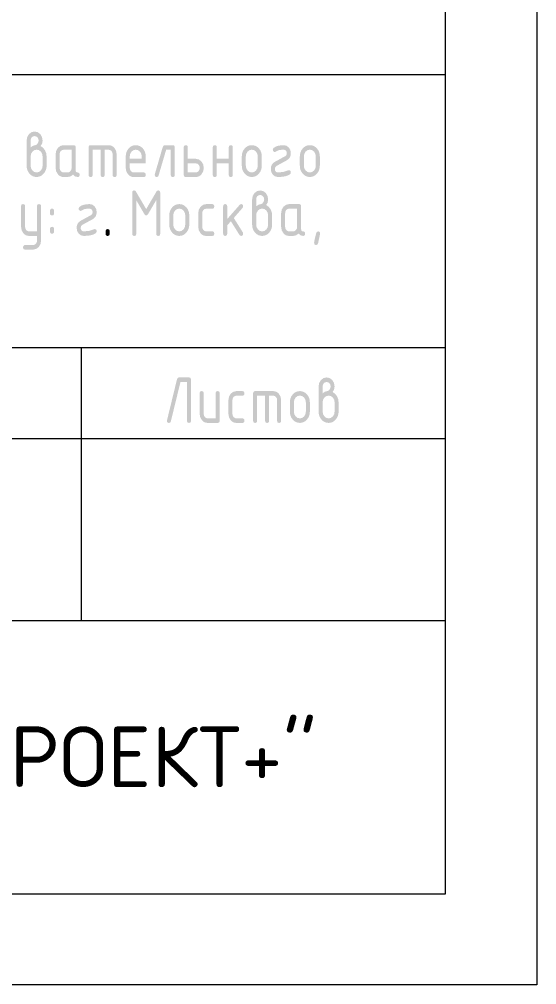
# Model space of a CAD drawing. Header units: millimetres. Extents: x -546 to 1681, y -650 to 1730.
# Drawn here: x 1160.7 to 1189.1, y 0 to 53 of the extents above; entities that cross this region are included whole.
import ezdxf

# ---------------------------------------------------------------- set-up
doc = ezdxf.new("R2010")
doc.units = ezdxf.units.MM

msp = doc.modelspace()

# ---------------------------------------------------------------- hatches: boundary and pattern name
h = msp.add_hatch(color=7)
h.paths.add_polyline_path([(1161.357, 45.959), (1161.49, 46.051), (1161.612, 46.082), (1161.678, 46.104), (1161.737, 46.169), (1161.781, 46.251), (1161.796, 46.333), (1161.78, 46.43), (1161.731, 46.511), (1161.66, 46.564), (1161.575, 46.581), (1161.49, 46.563), (1161.418, 46.511), (1161.372, 46.43), (1161.357, 46.333)])
h.paths.add_polyline_path([(1161.903, 46.033), (1162.039, 45.938), (1162.145, 45.802), (1162.211, 45.638), (1162.234, 45.46), (1162.234, 44.957), (1162.224, 44.833), (1162.193, 44.717), (1162.142, 44.612), (1162.071, 44.517), (1161.988, 44.437), (1161.895, 44.38), (1161.794, 44.347), (1161.685, 44.335), (1161.574, 44.347), (1161.473, 44.38), (1161.38, 44.437), (1161.295, 44.517), (1161.225, 44.613), (1161.175, 44.719), (1161.146, 44.833), (1161.136, 44.957), (1161.136, 46.333), (1161.168, 46.527), (1161.265, 46.689), (1161.406, 46.796), (1161.575, 46.832), (1161.745, 46.796), (1161.888, 46.686), (1161.982, 46.527), (1162.013, 46.333), (1161.986, 46.163)])
h.paths.add_polyline_path([(1162.013, 44.96), (1162.013, 45.46), (1161.99, 45.603), (1161.919, 45.726), (1161.812, 45.807), (1161.685, 45.834), (1161.558, 45.807), (1161.452, 45.726), (1161.38, 45.603), (1161.357, 45.46), (1161.357, 44.96), (1161.38, 44.815), (1161.452, 44.695), (1161.558, 44.612), (1161.685, 44.583), (1161.812, 44.612), (1161.919, 44.695), (1161.99, 44.816)])
h = msp.add_hatch(color=7)
h.paths.add_polyline_path([(1163.604, 45.83), (1163.166, 45.83), (1163.081, 45.812), (1163.009, 45.76), (1162.963, 45.679), (1162.948, 45.582), (1162.948, 44.835), (1162.964, 44.739), (1163.012, 44.657), (1163.084, 44.602), (1163.166, 44.583), (1163.387, 44.583), (1163.47, 44.602), (1163.54, 44.657), (1163.588, 44.738), (1163.604, 44.835)])
h.paths.add_polyline_path([(1164.043, 44.458), (1164.036, 44.403), (1164.016, 44.365), (1163.982, 44.343), (1163.936, 44.335), (1163.795, 44.367), (1163.684, 44.464), (1163.548, 44.367), (1163.387, 44.335), (1163.166, 44.335), (1163.077, 44.344), (1162.996, 44.37), (1162.922, 44.415), (1162.856, 44.479), (1162.759, 44.64), (1162.727, 44.835), (1162.727, 45.582), (1162.759, 45.776), (1162.856, 45.938), (1162.996, 46.045), (1163.166, 46.082), (1163.715, 46.082), (1163.763, 46.074), (1163.798, 46.051), (1163.818, 46.012), (1163.825, 45.959), (1163.825, 44.709), (1163.832, 44.654), (1163.853, 44.615), (1163.887, 44.591), (1163.936, 44.583), (1163.982, 44.576), (1164.016, 44.552), (1164.036, 44.513)])
h = msp.add_hatch(color=7)
h.dxf.hatch_style = 2
h.paths.add_polyline_path([(1164.649, 46.082), (1165.636, 46.082), (1165.725, 46.073), (1165.805, 46.045), (1165.879, 46), (1165.946, 45.938), (1166.043, 45.776), (1166.075, 45.582), (1166.075, 44.458), (1166.068, 44.403), (1166.047, 44.365), (1166.013, 44.343), (1165.965, 44.335), (1165.916, 44.343), (1165.882, 44.365), (1165.861, 44.403), (1165.854, 44.458), (1165.854, 45.582), (1165.839, 45.679), (1165.793, 45.76), (1165.722, 45.814), (1165.636, 45.83), (1165.416, 45.83), (1165.416, 44.458), (1165.409, 44.403), (1165.388, 44.365), (1165.353, 44.343), (1165.305, 44.335), (1165.259, 44.343), (1165.225, 44.365), (1165.205, 44.403), (1165.198, 44.458), (1165.198, 45.83), (1164.759, 45.83), (1164.759, 44.458), (1164.752, 44.403), (1164.731, 44.365), (1164.697, 44.343), (1164.649, 44.335), (1164.6, 44.343), (1164.566, 44.365), (1164.545, 44.403), (1164.538, 44.458), (1164.538, 45.959), (1164.545, 46.012), (1164.566, 46.051), (1164.6, 46.074)])
h = msp.add_hatch(color=7)
h.paths.add_polyline_path([(1167.121, 45.834), (1166.995, 45.807), (1166.888, 45.726), (1166.816, 45.604), (1166.793, 45.46), (1166.793, 45.334), (1167.45, 45.334), (1167.45, 45.46), (1167.427, 45.604), (1167.355, 45.726), (1167.248, 45.807)])
h.paths.add_polyline_path([(1166.793, 45.083), (1166.793, 44.835), (1166.809, 44.739), (1166.858, 44.657), (1166.929, 44.602), (1167.011, 44.583), (1167.56, 44.583), (1167.608, 44.576), (1167.643, 44.552), (1167.663, 44.513), (1167.67, 44.458), (1167.663, 44.403), (1167.643, 44.365), (1167.608, 44.343), (1167.56, 44.335), (1167.011, 44.335), (1166.922, 44.344), (1166.841, 44.37), (1166.767, 44.415), (1166.701, 44.479), (1166.604, 44.64), (1166.572, 44.835), (1166.572, 45.457), (1166.582, 45.582), (1166.612, 45.698), (1166.661, 45.804), (1166.732, 45.9), (1166.816, 45.98), (1166.909, 46.037), (1167.011, 46.07), (1167.121, 46.082), (1167.232, 46.07), (1167.333, 46.037), (1167.426, 45.981), (1167.511, 45.904), (1167.581, 45.807), (1167.631, 45.701), (1167.66, 45.586), (1167.67, 45.46), (1167.67, 45.083)])
h = msp.add_hatch(color=7)
h.dxf.hatch_style = 2
h.paths.add_polyline_path([(1168.712, 46.082), (1169.151, 46.082), (1169.199, 46.074), (1169.234, 46.051), (1169.254, 46.012), (1169.261, 45.959), (1169.261, 44.458), (1169.254, 44.403), (1169.234, 44.365), (1169.199, 44.343), (1169.151, 44.335), (1169.103, 44.343), (1169.068, 44.365), (1169.048, 44.403), (1169.041, 44.458), (1169.041, 45.83), (1168.789, 45.83), (1168.375, 44.419), (1168.338, 44.356), (1168.274, 44.335), (1168.226, 44.343), (1168.191, 44.367), (1168.17, 44.406), (1168.163, 44.461), (1168.17, 44.5), (1168.602, 45.98), (1168.646, 46.057)])
h = msp.add_hatch(color=7)
h.paths.add_polyline_path([(1170.852, 44.835), (1170.82, 44.641), (1170.724, 44.479), (1170.658, 44.415), (1170.584, 44.37), (1170.503, 44.344), (1170.414, 44.335), (1169.865, 44.335), (1169.817, 44.343), (1169.782, 44.365), (1169.761, 44.403), (1169.754, 44.458), (1169.754, 45.959), (1169.761, 46.012), (1169.782, 46.051), (1169.817, 46.074), (1169.865, 46.082), (1169.913, 46.074), (1169.948, 46.051), (1169.969, 46.012), (1169.975, 45.959), (1169.975, 45.334), (1170.414, 45.334), (1170.584, 45.297), (1170.724, 45.188), (1170.82, 45.028)])
h.paths.add_polyline_path([(1170.632, 44.835), (1170.616, 44.932), (1170.57, 45.013), (1170.499, 45.065), (1170.414, 45.083), (1169.975, 45.083), (1169.975, 44.583), (1170.414, 44.583), (1170.498, 44.602), (1170.567, 44.657), (1170.616, 44.738)])
h = msp.add_hatch(color=7)
h.dxf.hatch_style = 2
h.paths.add_polyline_path([(1171.567, 45.083), (1171.567, 44.458), (1171.56, 44.403), (1171.539, 44.365), (1171.504, 44.343), (1171.456, 44.335), (1171.408, 44.343), (1171.373, 44.365), (1171.352, 44.403), (1171.345, 44.458), (1171.345, 45.959), (1171.352, 46.012), (1171.373, 46.051), (1171.408, 46.074), (1171.456, 46.082), (1171.504, 46.074), (1171.539, 46.051), (1171.56, 46.012), (1171.567, 45.959), (1171.567, 45.334), (1172.223, 45.334), (1172.223, 45.959), (1172.23, 46.012), (1172.251, 46.051), (1172.285, 46.074), (1172.333, 46.082), (1172.382, 46.074), (1172.416, 46.051), (1172.437, 46.012), (1172.444, 45.959), (1172.444, 44.458), (1172.437, 44.403), (1172.416, 44.365), (1172.382, 44.343), (1172.333, 44.335), (1172.285, 44.343), (1172.251, 44.365), (1172.23, 44.403), (1172.223, 44.458), (1172.223, 45.083)])
h = msp.add_hatch(color=7)
h.paths.add_polyline_path([(1172.937, 44.957), (1172.937, 45.457), (1172.946, 45.582), (1172.976, 45.698), (1173.026, 45.804), (1173.096, 45.9), (1173.181, 45.98), (1173.274, 46.037), (1173.375, 46.07), (1173.486, 46.082), (1173.596, 46.07), (1173.698, 46.037), (1173.791, 45.981), (1173.875, 45.904), (1173.946, 45.807), (1173.995, 45.701), (1174.025, 45.584), (1174.035, 45.457), (1174.035, 44.957), (1174.024, 44.833), (1173.994, 44.719), (1173.943, 44.613), (1173.872, 44.517), (1173.789, 44.437), (1173.696, 44.38), (1173.595, 44.347), (1173.486, 44.335), (1173.375, 44.347), (1173.274, 44.38), (1173.181, 44.437), (1173.096, 44.517), (1173.026, 44.613), (1172.976, 44.719), (1172.946, 44.833)])
h.paths.add_polyline_path([(1173.814, 44.96), (1173.814, 45.46), (1173.791, 45.603), (1173.719, 45.726), (1173.613, 45.807), (1173.486, 45.834), (1173.359, 45.807), (1173.252, 45.726), (1173.181, 45.603), (1173.158, 45.46), (1173.158, 44.96), (1173.181, 44.815), (1173.252, 44.695), (1173.359, 44.612), (1173.486, 44.583), (1173.613, 44.612), (1173.719, 44.695), (1173.791, 44.816)])
h = msp.add_hatch(color=7)
h.dxf.hatch_style = 2
h.paths.add_polyline_path([(1175.515, 44.709), (1175.564, 44.701), (1175.598, 44.678), (1175.619, 44.638), (1175.626, 44.583), (1175.61, 44.521), (1175.565, 44.472), (1175.444, 44.412), (1175.295, 44.369), (1175.118, 44.344), (1174.911, 44.335), (1174.764, 44.367), (1174.641, 44.461), (1174.556, 44.602), (1174.528, 44.772), (1174.542, 44.899), (1174.583, 45.007), (1174.652, 45.097), (1174.749, 45.167), (1175.316, 45.478), (1175.383, 45.544), (1175.405, 45.645), (1175.394, 45.717), (1175.359, 45.778), (1175.304, 45.817), (1175.243, 45.83), (1175.079, 45.825), (1174.964, 45.805), (1174.885, 45.774), (1174.798, 45.722), (1174.749, 45.708), (1174.707, 45.716), (1174.672, 45.743), (1174.646, 45.785), (1174.638, 45.83), (1174.653, 45.893), (1174.696, 45.942), (1174.803, 46.004), (1174.929, 46.047), (1175.076, 46.073), (1175.243, 46.082), (1175.389, 46.05), (1175.513, 45.956), (1175.598, 45.814), (1175.626, 45.645), (1175.612, 45.518), (1175.571, 45.41), (1175.502, 45.321), (1175.405, 45.25), (1174.841, 44.943), (1174.772, 44.875), (1174.749, 44.772), (1174.76, 44.7), (1174.794, 44.639), (1174.848, 44.598), (1174.911, 44.583), (1175.213, 44.612), (1175.472, 44.699)])
h = msp.add_hatch(color=7)
h.paths.add_polyline_path([(1176.119, 44.957), (1176.119, 45.457), (1176.129, 45.582), (1176.158, 45.698), (1176.208, 45.804), (1176.278, 45.9), (1176.363, 45.98), (1176.456, 46.037), (1176.557, 46.07), (1176.668, 46.082), (1176.778, 46.07), (1176.88, 46.037), (1176.973, 45.981), (1177.057, 45.904), (1177.128, 45.807), (1177.177, 45.701), (1177.207, 45.584), (1177.217, 45.457), (1177.217, 44.957), (1177.206, 44.833), (1177.176, 44.719), (1177.125, 44.613), (1177.054, 44.517), (1176.971, 44.437), (1176.878, 44.38), (1176.777, 44.347), (1176.668, 44.335), (1176.557, 44.347), (1176.456, 44.38), (1176.363, 44.437), (1176.278, 44.517), (1176.208, 44.613), (1176.158, 44.719), (1176.129, 44.833)])
h.paths.add_polyline_path([(1176.996, 44.96), (1176.996, 45.46), (1176.973, 45.603), (1176.901, 45.726), (1176.795, 45.807), (1176.668, 45.834), (1176.541, 45.807), (1176.435, 45.726), (1176.363, 45.603), (1176.34, 45.46), (1176.34, 44.96), (1176.363, 44.815), (1176.435, 44.695), (1176.541, 44.612), (1176.668, 44.583), (1176.795, 44.612), (1176.901, 44.695), (1176.973, 44.816)])
h = msp.add_hatch(color=7)
h.dxf.hatch_style = 2
h.paths.add_polyline_path([(1168.353, 43.597), (1168.401, 43.59), (1168.436, 43.566), (1168.457, 43.527), (1168.463, 43.472), (1168.463, 41.223), (1168.457, 41.168), (1168.436, 41.13), (1168.401, 41.108), (1168.353, 41.1), (1168.305, 41.108), (1168.27, 41.13), (1168.25, 41.168), (1168.243, 41.223), (1168.243, 43.063), (1167.798, 42.298), (1167.749, 42.243), (1167.694, 42.225), (1167.641, 42.243), (1167.593, 42.298), (1167.148, 43.063), (1167.148, 41.223), (1167.141, 41.168), (1167.12, 41.13), (1167.086, 41.108), (1167.037, 41.1), (1166.989, 41.108), (1166.954, 41.13), (1166.934, 41.168), (1166.927, 41.223), (1166.927, 43.472), (1166.934, 43.527), (1166.954, 43.566), (1166.989, 43.59), (1167.037, 43.597), (1167.091, 43.582), (1167.132, 43.535), (1167.694, 42.574), (1168.261, 43.542), (1168.3, 43.584)])
h = msp.add_hatch(color=7)
h.paths.add_polyline_path([(1173.725, 42.724), (1173.858, 42.816), (1173.98, 42.847), (1174.046, 42.869), (1174.105, 42.934), (1174.15, 43.016), (1174.164, 43.098), (1174.148, 43.195), (1174.099, 43.276), (1174.028, 43.329), (1173.943, 43.346), (1173.858, 43.328), (1173.786, 43.276), (1173.741, 43.195), (1173.725, 43.098)])
h.paths.add_polyline_path([(1174.271, 42.798), (1174.407, 42.703), (1174.513, 42.567), (1174.58, 42.403), (1174.602, 42.225), (1174.602, 41.722), (1174.592, 41.598), (1174.561, 41.482), (1174.51, 41.377), (1174.44, 41.282), (1174.356, 41.202), (1174.264, 41.145), (1174.162, 41.112), (1174.053, 41.1), (1173.943, 41.112), (1173.841, 41.145), (1173.748, 41.202), (1173.663, 41.282), (1173.593, 41.378), (1173.544, 41.484), (1173.514, 41.598), (1173.504, 41.722), (1173.504, 43.098), (1173.536, 43.292), (1173.633, 43.454), (1173.774, 43.561), (1173.943, 43.597), (1174.113, 43.561), (1174.256, 43.451), (1174.35, 43.292), (1174.382, 43.098), (1174.354, 42.928)])
h.paths.add_polyline_path([(1174.382, 41.725), (1174.382, 42.225), (1174.358, 42.368), (1174.287, 42.491), (1174.18, 42.572), (1174.053, 42.599), (1173.926, 42.572), (1173.82, 42.491), (1173.748, 42.368), (1173.725, 42.225), (1173.725, 41.725), (1173.748, 41.58), (1173.82, 41.46), (1173.926, 41.377), (1174.053, 41.348), (1174.18, 41.377), (1174.287, 41.46), (1174.358, 41.581)])
h = msp.add_hatch(color=7)
h.dxf.hatch_style = 2
h.paths.add_polyline_path([(1161.709, 40.845), (1161.709, 41.1), (1161.27, 41.1), (1161.182, 41.109), (1161.1, 41.135), (1161.027, 41.18), (1160.961, 41.244), (1160.864, 41.406), (1160.832, 41.6), (1160.832, 42.724), (1160.839, 42.777), (1160.859, 42.816), (1160.894, 42.839), (1160.942, 42.847), (1160.991, 42.839), (1161.025, 42.816), (1161.046, 42.777), (1161.053, 42.724), (1161.053, 41.6), (1161.069, 41.504), (1161.117, 41.422), (1161.188, 41.367), (1161.27, 41.348), (1161.709, 41.348), (1161.709, 42.724), (1161.716, 42.777), (1161.737, 42.816), (1161.771, 42.839), (1161.819, 42.847), (1161.868, 42.839), (1161.902, 42.816), (1161.923, 42.777), (1161.93, 42.724), (1161.93, 40.849), (1161.898, 40.655), (1161.804, 40.493), (1161.664, 40.386), (1161.494, 40.35), (1161.053, 40.35), (1161.004, 40.358), (1160.97, 40.381), (1160.949, 40.42), (1160.942, 40.475), (1160.95, 40.52), (1160.976, 40.562), (1161.011, 40.591), (1161.053, 40.601), (1161.492, 40.601), (1161.577, 40.618), (1161.647, 40.671), (1161.693, 40.749)])
h = msp.add_hatch(color=7)
h.paths.add_polyline_path([(1162.421, 41.474), (1162.428, 41.529), (1162.449, 41.568), (1162.483, 41.592), (1162.532, 41.6), (1162.58, 41.592), (1162.614, 41.568), (1162.635, 41.529), (1162.642, 41.474), (1162.642, 41.348), (1162.635, 41.293), (1162.614, 41.254), (1162.58, 41.231), (1162.532, 41.223), (1162.483, 41.231), (1162.449, 41.254), (1162.428, 41.293), (1162.421, 41.348)])
h.paths.add_polyline_path([(1162.421, 42.473), (1162.428, 42.526), (1162.449, 42.564), (1162.483, 42.588), (1162.532, 42.595), (1162.58, 42.588), (1162.614, 42.564), (1162.635, 42.526), (1162.642, 42.473), (1162.642, 42.347), (1162.635, 42.292), (1162.614, 42.253), (1162.58, 42.229), (1162.532, 42.222), (1162.483, 42.229), (1162.449, 42.253), (1162.428, 42.292), (1162.421, 42.347)])
h = msp.add_hatch(color=7)
h.dxf.hatch_style = 2
h.paths.add_polyline_path([(1164.867, 41.474), (1164.916, 41.466), (1164.95, 41.443), (1164.971, 41.403), (1164.978, 41.348), (1164.962, 41.286), (1164.916, 41.237), (1164.796, 41.177), (1164.647, 41.134), (1164.47, 41.109), (1164.263, 41.1), (1164.116, 41.132), (1163.993, 41.226), (1163.908, 41.367), (1163.88, 41.537), (1163.893, 41.664), (1163.935, 41.772), (1164.004, 41.862), (1164.101, 41.932), (1164.668, 42.243), (1164.735, 42.309), (1164.757, 42.41), (1164.746, 42.482), (1164.711, 42.543), (1164.656, 42.582), (1164.594, 42.595), (1164.43, 42.59), (1164.316, 42.571), (1164.237, 42.539), (1164.15, 42.487), (1164.101, 42.473), (1164.059, 42.481), (1164.024, 42.508), (1163.998, 42.55), (1163.99, 42.595), (1164.004, 42.658), (1164.048, 42.707), (1164.155, 42.769), (1164.281, 42.812), (1164.427, 42.838), (1164.594, 42.847), (1164.741, 42.815), (1164.865, 42.721), (1164.95, 42.579), (1164.978, 42.41), (1164.964, 42.283), (1164.923, 42.175), (1164.854, 42.086), (1164.757, 42.015), (1164.193, 41.708), (1164.123, 41.64), (1164.101, 41.537), (1164.112, 41.465), (1164.146, 41.404), (1164.2, 41.363), (1164.263, 41.348), (1164.564, 41.377), (1164.824, 41.464)])
h = msp.add_hatch(color=7)
h.paths.add_polyline_path([(1168.959, 41.722), (1168.959, 42.222), (1168.969, 42.347), (1168.999, 42.463), (1169.048, 42.569), (1169.118, 42.665), (1169.203, 42.745), (1169.296, 42.802), (1169.398, 42.835), (1169.508, 42.847), (1169.619, 42.836), (1169.72, 42.802), (1169.813, 42.746), (1169.898, 42.669), (1169.968, 42.572), (1170.018, 42.466), (1170.047, 42.349), (1170.057, 42.222), (1170.057, 41.722), (1170.047, 41.598), (1170.016, 41.484), (1169.965, 41.378), (1169.895, 41.282), (1169.811, 41.202), (1169.719, 41.145), (1169.617, 41.112), (1169.508, 41.1), (1169.398, 41.112), (1169.296, 41.145), (1169.203, 41.202), (1169.118, 41.282), (1169.048, 41.378), (1168.999, 41.484), (1168.969, 41.598)])
h.paths.add_polyline_path([(1169.837, 41.725), (1169.837, 42.225), (1169.813, 42.368), (1169.742, 42.491), (1169.635, 42.572), (1169.508, 42.599), (1169.381, 42.572), (1169.275, 42.491), (1169.203, 42.368), (1169.18, 42.225), (1169.18, 41.725), (1169.203, 41.58), (1169.275, 41.46), (1169.381, 41.377), (1169.508, 41.348), (1169.635, 41.377), (1169.742, 41.46), (1169.813, 41.581)])
h = msp.add_hatch(color=7)
h.dxf.hatch_style = 2
h.paths.add_polyline_path([(1170.769, 42.347), (1170.769, 41.6), (1170.785, 41.504), (1170.834, 41.422), (1170.905, 41.367), (1170.987, 41.348), (1171.316, 41.348), (1171.364, 41.341), (1171.398, 41.317), (1171.419, 41.278), (1171.426, 41.223), (1171.419, 41.168), (1171.398, 41.13), (1171.364, 41.108), (1171.316, 41.1), (1170.987, 41.1), (1170.899, 41.109), (1170.817, 41.135), (1170.743, 41.18), (1170.677, 41.244), (1170.581, 41.405), (1170.548, 41.6), (1170.548, 42.347), (1170.581, 42.541), (1170.677, 42.703), (1170.817, 42.81), (1170.987, 42.847), (1171.316, 42.847), (1171.364, 42.839), (1171.398, 42.815), (1171.419, 42.776), (1171.426, 42.721), (1171.419, 42.666), (1171.398, 42.627), (1171.364, 42.603), (1171.316, 42.595), (1170.987, 42.595), (1170.902, 42.577), (1170.831, 42.525), (1170.785, 42.444)])
h = msp.add_hatch(color=7)
h.dxf.hatch_style = 2
h.paths.add_polyline_path([(1172.136, 42.026), (1172.826, 42.812), (1172.86, 42.838), (1172.903, 42.847), (1172.951, 42.839), (1172.985, 42.816), (1173.006, 42.777), (1173.013, 42.724), (1173.004, 42.677), (1172.979, 42.637), (1172.498, 42.085), (1172.992, 41.296), (1173.013, 41.223), (1173.006, 41.168), (1172.985, 41.13), (1172.951, 41.108), (1172.903, 41.1), (1172.85, 41.114), (1172.81, 41.153), (1172.338, 41.907), (1172.136, 41.673), (1172.136, 41.223), (1172.129, 41.168), (1172.108, 41.13), (1172.074, 41.108), (1172.026, 41.1), (1171.977, 41.108), (1171.942, 41.13), (1171.922, 41.168), (1171.915, 41.223), (1171.915, 42.724), (1171.922, 42.777), (1171.942, 42.816), (1171.977, 42.839), (1172.026, 42.847), (1172.074, 42.839), (1172.108, 42.816), (1172.129, 42.777), (1172.136, 42.724)])
h = msp.add_hatch(color=7)
h.paths.add_polyline_path([(1175.971, 42.595), (1175.532, 42.595), (1175.447, 42.577), (1175.376, 42.525), (1175.33, 42.444), (1175.315, 42.347), (1175.315, 41.6), (1175.33, 41.504), (1175.379, 41.422), (1175.45, 41.367), (1175.532, 41.348), (1175.753, 41.348), (1175.837, 41.367), (1175.907, 41.422), (1175.955, 41.503), (1175.971, 41.6)])
h.paths.add_polyline_path([(1176.41, 41.223), (1176.403, 41.168), (1176.382, 41.13), (1176.349, 41.108), (1176.302, 41.1), (1176.162, 41.132), (1176.051, 41.229), (1175.915, 41.132), (1175.753, 41.1), (1175.532, 41.1), (1175.444, 41.109), (1175.362, 41.135), (1175.288, 41.18), (1175.222, 41.244), (1175.126, 41.405), (1175.093, 41.6), (1175.093, 42.347), (1175.126, 42.541), (1175.222, 42.703), (1175.362, 42.81), (1175.532, 42.847), (1176.081, 42.847), (1176.13, 42.839), (1176.164, 42.816), (1176.185, 42.777), (1176.192, 42.724), (1176.192, 41.474), (1176.198, 41.419), (1176.219, 41.38), (1176.254, 41.356), (1176.302, 41.348), (1176.349, 41.341), (1176.382, 41.317), (1176.403, 41.278)])
h = msp.add_hatch(color=7)
h.dxf.hatch_style = 2
h.paths.add_polyline_path([(1165.469, 41.348), (1165.476, 41.403), (1165.497, 41.443), (1165.531, 41.466), (1165.58, 41.474), (1165.628, 41.466), (1165.662, 41.443), (1165.683, 41.403), (1165.69, 41.348), (1165.69, 41.223), (1165.683, 41.168), (1165.662, 41.13), (1165.628, 41.108), (1165.58, 41.1), (1165.531, 41.108), (1165.497, 41.13), (1165.476, 41.168), (1165.469, 41.223)])
h = msp.add_hatch(color=7)
h.dxf.hatch_style = 2
h.paths.add_polyline_path([(1177.124, 41.348), (1177.17, 41.341), (1177.204, 41.319), (1177.224, 41.281), (1177.231, 41.226), (1177.224, 41.187), (1177.204, 41.085), (1177.169, 40.921), (1177.121, 40.695), (1177.083, 40.625), (1177.014, 40.601), (1176.965, 40.608), (1176.931, 40.631), (1176.91, 40.669), (1176.903, 40.723), (1176.91, 40.789), (1176.931, 40.899), (1176.966, 41.054), (1177.016, 41.254), (1177.055, 41.325)])
h = msp.add_hatch(color=7)
h.dxf.hatch_style = 2
h.paths.add_polyline_path([(1169.488, 33.332), (1170.041, 33.332), (1170.087, 33.324), (1170.121, 33.3), (1170.141, 33.261), (1170.148, 33.206), (1170.148, 30.957), (1170.141, 30.902), (1170.121, 30.864), (1170.087, 30.842), (1170.041, 30.835), (1169.992, 30.842), (1169.958, 30.864), (1169.937, 30.902), (1169.93, 30.957), (1169.93, 33.08), (1169.574, 33.08), (1169.046, 30.918), (1169.01, 30.856), (1168.943, 30.835), (1168.894, 30.842), (1168.86, 30.864), (1168.839, 30.902), (1168.832, 30.957), (1168.841, 31.002), (1169.378, 33.206), (1169.419, 33.3)])
h = msp.add_hatch(color=7)
h.paths.add_polyline_path([(1177.369, 32.458), (1177.502, 32.55), (1177.624, 32.581), (1177.69, 32.603), (1177.75, 32.668), (1177.794, 32.75), (1177.808, 32.832), (1177.792, 32.929), (1177.744, 33.01), (1177.672, 33.064), (1177.587, 33.08), (1177.502, 33.062), (1177.431, 33.01), (1177.385, 32.929), (1177.369, 32.832)])
h.paths.add_polyline_path([(1177.916, 32.532), (1178.051, 32.438), (1178.158, 32.301), (1178.224, 32.137), (1178.246, 31.959), (1178.246, 31.456), (1178.236, 31.332), (1178.205, 31.216), (1178.154, 31.111), (1178.084, 31.016), (1178.001, 30.936), (1177.908, 30.88), (1177.807, 30.846), (1177.697, 30.835), (1177.587, 30.846), (1177.485, 30.88), (1177.392, 30.936), (1177.308, 31.016), (1177.238, 31.112), (1177.188, 31.218), (1177.158, 31.332), (1177.148, 31.456), (1177.148, 32.832), (1177.181, 33.026), (1177.277, 33.188), (1177.418, 33.295), (1177.587, 33.332), (1177.757, 33.295), (1177.9, 33.185), (1177.994, 33.026), (1178.026, 32.832), (1177.998, 32.662)])
h.paths.add_polyline_path([(1178.026, 31.46), (1178.026, 31.959), (1178.003, 32.102), (1177.931, 32.225), (1177.824, 32.306), (1177.697, 32.333), (1177.571, 32.306), (1177.464, 32.225), (1177.393, 32.102), (1177.369, 31.959), (1177.369, 31.46), (1177.393, 31.314), (1177.464, 31.195), (1177.571, 31.111), (1177.697, 31.083), (1177.824, 31.111), (1177.931, 31.195), (1178.003, 31.315)])
h = msp.add_hatch(color=7)
h.dxf.hatch_style = 2
h.paths.add_polyline_path([(1171.724, 32.458), (1171.724, 30.957), (1171.717, 30.902), (1171.697, 30.864), (1171.662, 30.842), (1171.614, 30.835), (1171.065, 30.835), (1170.976, 30.843), (1170.895, 30.869), (1170.821, 30.914), (1170.755, 30.978), (1170.658, 31.139), (1170.626, 31.334), (1170.626, 32.458), (1170.633, 32.512), (1170.654, 32.55), (1170.688, 32.573), (1170.737, 32.581), (1170.785, 32.573), (1170.819, 32.55), (1170.84, 32.512), (1170.847, 32.458), (1170.847, 31.334), (1170.863, 31.238), (1170.911, 31.156), (1170.983, 31.101), (1171.065, 31.083), (1171.503, 31.083), (1171.503, 32.458), (1171.51, 32.512), (1171.531, 32.55), (1171.566, 32.573), (1171.614, 32.581), (1171.662, 32.573), (1171.697, 32.55), (1171.717, 32.512)])
h = msp.add_hatch(color=7)
h.dxf.hatch_style = 2
h.paths.add_polyline_path([(1172.423, 32.081), (1172.423, 31.334), (1172.439, 31.238), (1172.488, 31.156), (1172.559, 31.101), (1172.641, 31.083), (1172.969, 31.083), (1173.017, 31.075), (1173.052, 31.051), (1173.073, 31.012), (1173.08, 30.957), (1173.073, 30.902), (1173.052, 30.864), (1173.017, 30.842), (1172.969, 30.835), (1172.641, 30.835), (1172.552, 30.843), (1172.471, 30.869), (1172.397, 30.914), (1172.331, 30.978), (1172.234, 31.139), (1172.202, 31.334), (1172.202, 32.081), (1172.234, 32.275), (1172.331, 32.437), (1172.471, 32.544), (1172.641, 32.581), (1172.969, 32.581), (1173.017, 32.573), (1173.052, 32.549), (1173.073, 32.51), (1173.08, 32.455), (1173.073, 32.4), (1173.052, 32.361), (1173.017, 32.337), (1172.969, 32.329), (1172.641, 32.329), (1172.556, 32.311), (1172.484, 32.259), (1172.439, 32.178)])
h = msp.add_hatch(color=7)
h.dxf.hatch_style = 2
h.paths.add_polyline_path([(1173.668, 32.581), (1174.655, 32.581), (1174.744, 32.572), (1174.824, 32.544), (1174.898, 32.5), (1174.966, 32.437), (1175.062, 32.275), (1175.094, 32.081), (1175.094, 30.957), (1175.087, 30.902), (1175.066, 30.864), (1175.032, 30.842), (1174.984, 30.835), (1174.935, 30.842), (1174.901, 30.864), (1174.88, 30.902), (1174.874, 30.957), (1174.874, 32.081), (1174.858, 32.178), (1174.812, 32.259), (1174.741, 32.313), (1174.655, 32.329), (1174.435, 32.329), (1174.435, 30.957), (1174.428, 30.902), (1174.407, 30.864), (1174.373, 30.842), (1174.324, 30.835), (1174.278, 30.842), (1174.244, 30.864), (1174.224, 30.902), (1174.217, 30.957), (1174.217, 32.329), (1173.778, 32.329), (1173.778, 30.957), (1173.771, 30.902), (1173.751, 30.864), (1173.716, 30.842), (1173.668, 30.835), (1173.62, 30.842), (1173.585, 30.864), (1173.564, 30.902), (1173.557, 30.957), (1173.557, 32.458), (1173.564, 32.512), (1173.585, 32.55), (1173.62, 32.573)])
h = msp.add_hatch(color=7)
h.paths.add_polyline_path([(1175.572, 31.456), (1175.572, 31.956), (1175.582, 32.082), (1175.612, 32.197), (1175.661, 32.303), (1175.731, 32.399), (1175.816, 32.479), (1175.909, 32.536), (1176.011, 32.57), (1176.121, 32.581), (1176.232, 32.57), (1176.333, 32.536), (1176.426, 32.481), (1176.511, 32.403), (1176.581, 32.306), (1176.631, 32.2), (1176.66, 32.083), (1176.67, 31.956), (1176.67, 31.456), (1176.66, 31.332), (1176.629, 31.218), (1176.578, 31.112), (1176.508, 31.016), (1176.424, 30.936), (1176.332, 30.88), (1176.23, 30.846), (1176.121, 30.835), (1176.011, 30.846), (1175.909, 30.88), (1175.816, 30.936), (1175.731, 31.016), (1175.661, 31.112), (1175.612, 31.218), (1175.582, 31.332)])
h.paths.add_polyline_path([(1176.45, 31.46), (1176.45, 31.959), (1176.427, 32.102), (1176.355, 32.225), (1176.248, 32.306), (1176.121, 32.333), (1175.994, 32.306), (1175.888, 32.225), (1175.816, 32.102), (1175.793, 31.959), (1175.793, 31.46), (1175.816, 31.314), (1175.888, 31.195), (1175.994, 31.111), (1176.121, 31.083), (1176.248, 31.111), (1176.355, 31.195), (1176.427, 31.315)])

# ---------------------------------------------------------------- linework, layer by layer
at = {"color": 7, "lineweight": 0}
for p, q in [((1189.107, 840.985), (1189.107, -0.007)), ((1184.112, 4.989), (1184.112, 588.936)), ((20.107, 4.989), (1184.112, 4.989)), ((1189.107, -0.007), (0.126, -0.007))]:
    msp.add_line(p, q, dxfattribs=at)
for points in [[(1184.112, 4.989), (1184.112, 835.99)], [(1184.112, 49.947), (1064.132, 49.947)], [(1184.112, 34.961), (999.112, 34.961)], [(1164.132, 34.961), (1164.132, 19.975)], [(1184.112, 29.966), (1134.112, 29.966)], [(1184.112, 19.975), (1064.132, 19.975)], [(20.107, 4.995), (1184.112, 4.989)]]:
    msp.add_lwpolyline(points, dxfattribs=at)

# ---------------------------------------------------------------- texts
at = {"color": 7, "insert": (1145.419, 14.172), "char_height": 3.32992, "width": 46.81152, "attachment_point": 1}
msp.add_mtext('{\\fISOCPEUR|b0|i0|c204|p34;ООО "ПРОЕКТ+"}', dxfattribs=at)

doc.saveas('drawing.dxf')
